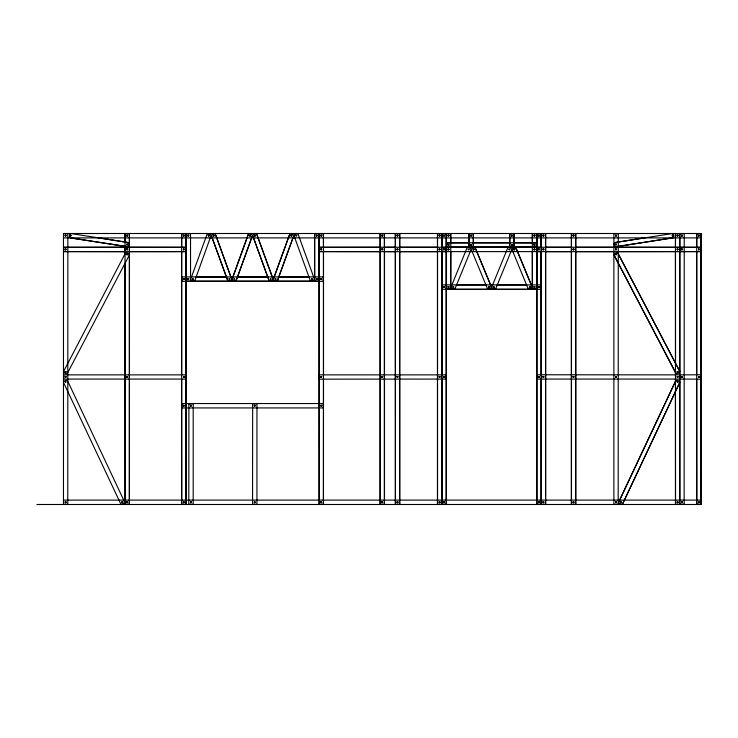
<?xml version="1.0" encoding="UTF-8"?>
<svg xmlns="http://www.w3.org/2000/svg" width="738" height="738" viewBox="0 0 738 738"><rect width="100%" height="100%" fill="white"/><g stroke="black" fill="none" stroke-linecap="round" stroke-linejoin="round"><path stroke-width="1.11" d="M127.674 246.723L70.285 237.876L127.674 246.723L128.864 245.939L129.215 243.678L128.329 242.562L99.003 237.904M128.329 242.562L70.959 233.54L69.759 234.416L69.409 236.667L70.285 237.876M679.67 371.362L679.301 372.745L677.281 373.806L675.934 373.317L614.062 255.053L614.431 253.669L616.451 252.617L617.798 253.097L679.744 371.325L617.872 253.06M194.887 280.495L210.985 235.8L210.441 234.481L208.291 233.706L207.027 234.361L190.755 279.001L191.391 280.348L193.541 281.123L194.804 280.468M232.166 279.029L248.263 234.333L249.61 233.706L251.759 234.481L252.387 235.828L236.206 280.495L234.859 281.123L232.71 280.348L232.166 279.029L248.346 234.361M236.206 280.495L252.387 235.828M273.475 279.029L289.665 234.361L290.929 233.706L293.078 234.481L293.706 235.828L277.525 280.495L276.178 281.123L274.029 280.348L273.392 279.001L289.665 234.361M491.287 286.888L490.798 288.235L488.685 289.102L487.394 288.493L471.379 249.758L471.96 248.383L474.073 247.516L475.364 248.125L491.37 286.861L475.364 248.125M532.015 286.888L531.517 288.235L529.404 289.102L528.03 288.53L512.107 249.758L512.679 248.383L514.792 247.516L516.083 248.125L532.098 286.861L516.083 248.125M451.103 286.888L466.951 248.088L468.326 247.516L470.438 248.383L471.01 249.758L455.078 288.53L453.704 289.102L451.591 288.235L451.019 286.861M491.831 286.888L507.67 248.088L509.045 247.516L511.157 248.383L511.729 249.758L495.807 288.53L494.432 289.102L492.32 288.235L491.748 286.861M211.419 235.828L212.046 234.481L214.195 233.706L215.459 234.361L231.649 279.029L231.095 280.348L228.955 281.123L227.691 280.468L211.419 235.828L227.691 280.468M272.968 279.029L272.414 280.348L270.274 281.123L269.001 280.468L252.82 235.8L253.365 234.481L255.514 233.706L256.778 234.361L273.051 279.001L256.778 234.361M314.287 279.029L313.733 280.348L311.584 281.123L310.237 280.495L294.056 235.828L294.683 234.481L296.833 233.706L298.18 234.333L314.37 279.001M675.787 380.707L618.748 501.932L619.256 503.334L621.322 504.303L622.641 503.759L679.753 382.57L679.246 381.177L677.18 380.199L675.787 380.707L618.831 501.969M622.724 503.805L679.67 382.533M63.643 371.362L125.442 253.06L126.862 252.617L128.882 253.669L129.325 255.09L67.379 373.317L66.033 373.806L64.012 372.745L63.569 371.325M614.985 242.562L614.099 243.678L614.45 245.939L615.64 246.723L673.028 237.876L673.905 236.667L673.554 234.416L672.346 233.54L614.985 242.562L644.311 237.904M613.988 255.09L675.934 373.317M215.459 234.361L231.649 279.029M252.737 235.828L269.001 280.468M615.649 246.815L673.01 237.784M63.468 233.715L67.859 233.715L67.767 504.285L63.468 504.285M129.427 233.715L125.036 233.715L125.036 504.285L129.427 504.285L129.427 233.715L129.334 504.285M395.356 233.715L399.747 233.715L399.747 504.285L395.356 504.285L395.356 233.715L395.439 504.285M446.287 233.715L446.287 504.285L437.45 504.285L437.45 233.715L450.78 233.715L450.78 289.084L446.389 289.084M473.298 233.715L473.298 246.999L473.39 233.715L468.999 233.715L468.999 246.999M514.026 233.715L514.026 246.999L514.118 233.715L509.727 233.715L509.727 246.999M684.237 504.285L675.455 504.285L675.455 233.715L684.237 233.715L684.144 504.285M701.1 233.715L696.709 233.715L696.709 504.285L701.1 504.285M63.468 237.894L701.1 237.894M125.036 241.741L125.128 233.715M450.78 242.571L450.687 233.715M532.338 242.571L532.421 233.715M446.601 242.913L468.75 242.82M536.508 242.913L514.368 242.82M125.036 246.63L125.036 253.724M181.649 246.999L181.732 233.715M323.475 246.999L323.392 233.715M441.896 246.999L441.988 233.715M446.601 247.119L536.508 247.119M541.129 246.999L541.129 233.715L541.268 504.285M675.455 246.999L675.547 233.715M696.709 246.999L696.801 233.715M446.601 247.212L536.508 247.212M63.68 247.341L124.676 247.248M185.828 247.341L129.777 247.248M319.305 247.341L379.729 247.248M446.075 247.341L442.2 247.248M446.601 247.405L536.508 247.322M537.043 247.341L540.917 247.248M679.633 247.341L618.629 247.248M680.058 247.341L700.888 247.341M63.68 251.547L124.787 251.64M185.828 251.547L129.676 251.64M319.305 251.547L379.839 251.64M446.075 251.547L442.09 251.64M537.043 251.547L541.019 251.64M679.633 251.547L618.527 251.64M680.058 251.547L700.888 251.547M446.601 251.621L536.508 251.621M181.649 251.889L181.649 374.526M323.475 251.889L323.475 374.526M441.896 251.889L441.896 374.526M541.129 251.889L541.222 374.526M675.455 251.889L675.547 363.013M696.709 251.889L696.709 374.526M450.78 251.953L450.687 289.084M532.338 251.953L532.421 289.084M125.036 263.401L125.128 504.285M190.782 277.027L191.4 277.027M196.28 277.027L226.206 277.027M231.095 277.027L232.719 277.027M237.599 277.027L267.525 277.027M272.414 277.027L274.029 277.027M278.918 277.027L308.844 277.027M313.733 277.027L314.342 277.027M186.142 281.113L318.982 281.113M442.108 284.905L541.009 284.905M536.72 289.084L532.338 289.084L532.338 233.715L545.659 233.715L545.659 504.285L536.83 504.285L536.83 233.715M442.108 289.296L541.009 289.296M675.455 372.699L675.547 374.526M63.68 374.867L185.828 374.867M319.305 374.867L446.075 374.867M679.633 374.867L537.043 374.775L537.043 379.166M680.058 374.867L700.888 374.775L700.888 379.166L680.058 379.074M63.68 379.074L185.828 379.074M446.075 379.074L319.305 379.166L319.305 374.775M537.043 379.074L679.633 379.074M181.649 379.415L181.732 504.285M323.475 379.415L323.392 504.285M441.896 379.415L441.988 504.285M541.129 379.415L541.129 504.285M675.455 379.415L675.547 381.297M696.709 379.415L696.801 504.285M675.455 391.823L675.547 504.285M188.799 403.751L193.19 403.751L193.19 504.285L188.799 504.285L188.891 403.751M252.562 403.751L256.953 403.751L256.953 504.285L252.562 504.285L252.654 403.751M63.468 500.106L701.1 500.106M185.948 504.285L185.948 233.715L186.041 504.285L181.649 504.285L181.649 233.715L190.533 233.715L190.533 281.113M618.278 504.285L613.887 504.285L613.887 233.715L618.278 233.715L618.186 504.285M36.9 504.497L701.1 504.497L701.1 233.503L63.468 233.503L63.468 504.497M293.706 235.828L277.525 280.495M701.008 233.715L701.008 504.285M680.058 374.775L680.058 379.166M679.846 233.503L679.846 504.497M679.753 233.715L679.753 504.285M679.633 374.775L679.633 379.166M613.638 251.64L576.018 251.64M613.536 247.248L576.129 247.248M575.677 233.715L575.677 504.285M571.47 233.715L571.47 504.285M571.129 251.64L545.908 251.64M571.028 247.248L546.019 247.248M545.567 233.715L545.567 504.285M541.36 233.715L541.36 504.285M536.913 233.715L536.913 504.285M536.637 233.715L536.637 289.084M536.508 251.704L536.508 242.82L446.601 242.82L446.601 251.704M535.908 289.296L447.21 289.296M532.08 284.905L531.397 284.905M526.48 284.905L497.403 284.905M509.81 233.715L509.81 246.999M509.478 242.82L473.639 242.82M492.477 284.905L490.678 284.905M485.752 284.905L456.674 284.905M469.091 233.715L469.091 246.999M451.748 284.905L451.029 284.905M446.481 233.715L446.481 289.084M446.195 233.715L446.195 504.285M446.075 374.775L446.075 379.166M441.896 233.715L441.841 504.285M441.758 233.715L441.758 504.285M437.542 233.715L437.542 504.285M437.099 247.248L400.097 247.248M437.2 251.64L399.987 251.64M399.655 233.715L399.655 504.285M395.107 251.64L384.729 251.64M394.996 247.248L384.83 247.248M384.387 233.715L384.387 504.285M380.181 233.715L380.181 504.285M319.176 233.715L319.176 504.285M318.982 233.715L319.093 504.285L323.475 504.285L323.475 233.715L314.591 233.715L314.591 281.113M318.89 233.715L318.89 281.113M314.683 233.715L314.683 281.113M186.142 233.715L186.234 281.113M185.828 374.775L185.828 379.166M63.68 374.775L63.68 379.166M192.544 278.946C193.181 281.049 194.445 277.746 192.544 278.964M208.282 235.514C208.771 237.553 209.961 234.25 208.282 235.514M233.863 278.946C234.499 281.049 235.763 277.746 233.863 278.964M249.601 235.514C250.09 237.553 251.28 234.25 249.601 235.514M275.182 278.946C275.809 281.049 277.082 277.746 275.182 278.964M290.92 235.514C291.399 237.553 292.599 234.25 290.92 235.514M452.8 286.897C453.363 289.01 454.783 285.791 452.791 286.934M468.243 249.315C468.722 251.344 470.281 248.226 468.224 249.352M493.528 286.897C494.091 289.001 495.502 285.809 493.51 286.934M508.971 249.315C509.478 251.39 510.982 248.199 508.952 249.352M620.52 502.071C620.815 504.155 622.309 500.973 620.52 502.071M677.17 381.666C677.309 383.668 679.08 380.771 677.226 381.583C677.272 383.751 679.061 380.624 677.17 381.666M70.101 235.459C70.331 237.544 71.918 234.407 70.101 235.459M126.761 244.287C126.853 246.289 128.68 243.429 126.798 244.213C126.844 246.4 128.652 243.272 126.761 244.287M65.193 371.804C65.313 373.843 67.103 370.937 65.23 371.74C65.202 373.88 67.121 370.827 65.193 371.804M126.761 254.121C126.844 256.141 128.68 253.254 126.798 254.056C126.816 256.215 128.67 253.143 126.761 254.121M124.482 501.969L124.058 503.334L121.991 504.303L120.672 503.759L63.56 382.57L64.058 381.177L66.134 380.199L67.527 380.707L124.565 501.932M65.23 235.385C65.128 237.479 67.195 234.638 65.23 235.385M65.23 249.13C65.128 251.224 67.195 248.383 65.23 249.13M65.23 376.657C65.128 378.751 67.195 375.91 65.23 376.657M65.23 381.583C65.387 383.935 67.093 380.614 65.23 381.583M126.798 235.385C126.696 237.479 128.763 234.638 126.798 235.385M126.798 249.13C126.696 251.224 128.763 248.383 126.798 249.13M65.23 501.988C65.128 504.082 67.195 501.25 65.23 501.988M126.798 376.657C126.696 378.751 128.763 375.91 126.798 376.657M183.411 235.385C183.31 237.479 185.376 234.638 183.411 235.385M183.411 249.13C183.31 251.224 185.376 248.383 183.411 249.13M187.904 235.385C187.803 237.479 189.869 234.638 187.904 235.385M183.411 278.816C183.31 280.91 185.376 278.078 183.411 278.816M187.904 278.816C187.803 280.91 189.869 278.078 187.904 278.816M126.798 501.988C126.696 504.082 128.763 501.25 126.798 501.988M183.411 376.657C183.31 378.751 185.376 375.91 183.411 376.657M183.411 405.42C183.31 407.514 185.376 404.673 183.411 405.42M190.561 405.42C190.459 407.514 192.526 404.673 190.561 405.42M183.411 501.988C183.31 504.082 185.376 501.25 183.411 501.988M190.561 501.988C190.459 504.082 192.526 501.25 190.561 501.988M254.324 405.42C254.223 407.514 256.289 404.673 254.324 405.42M316.362 235.385C316.251 237.479 318.318 234.638 316.362 235.385M320.855 235.385C320.753 237.479 322.81 234.638 320.855 235.385M320.855 249.13C320.753 251.224 322.81 248.383 320.855 249.13M316.362 278.816C316.251 280.91 318.318 278.078 316.362 278.816M320.855 278.816C320.753 280.91 322.81 278.078 320.855 278.816M254.324 501.988C254.223 504.082 256.289 501.25 254.324 501.988M320.855 376.657C320.753 378.751 322.81 375.91 320.855 376.657M320.855 405.42C320.753 407.514 322.81 404.673 320.855 405.42M381.85 235.385C381.749 237.479 383.815 234.638 381.85 235.385M381.85 249.13C381.749 251.224 383.815 248.383 381.85 249.13M397.118 235.385C397.016 237.479 399.083 234.638 397.118 235.385M397.118 249.13C397.016 251.224 399.083 248.383 397.118 249.13M320.855 501.988C320.753 504.082 322.81 501.25 320.855 501.988M381.85 376.657C381.749 378.751 383.815 375.91 381.85 376.657M439.221 235.385C439.119 237.479 441.176 234.638 439.221 235.385M397.118 376.657C397.016 378.751 399.083 375.91 397.118 376.657M443.658 235.385C443.556 237.479 445.623 234.638 443.658 235.385M439.221 249.13C439.119 251.224 441.176 248.383 439.221 249.13M443.658 249.13C443.556 251.224 445.623 248.383 443.658 249.13M448.16 235.385C448.049 237.479 450.115 234.638 448.16 235.385M448.16 244.702C448.049 246.796 450.115 243.955 448.16 244.702M448.16 249.195C448.049 251.298 450.115 248.457 448.16 249.195M443.658 286.787C443.556 288.89 445.623 286.049 443.658 286.787M448.16 286.787C448.049 288.881 450.115 286.049 448.16 286.787M381.85 501.988C381.749 504.082 383.815 501.25 381.85 501.988M470.77 235.385C470.659 237.479 472.726 234.638 470.77 235.385M470.77 244.702C470.659 246.806 472.726 243.964 470.77 244.702M397.118 501.988C397.016 504.082 399.083 501.25 397.118 501.988M439.221 376.657C439.119 378.751 441.176 375.91 439.221 376.657M443.658 376.657C443.556 378.751 445.623 375.91 443.658 376.657M511.489 235.385C511.388 237.479 513.454 234.638 511.489 235.385M511.489 244.702C511.388 246.806 513.454 243.964 511.489 244.702M439.221 501.988C439.119 504.082 441.176 501.25 439.221 501.988M443.658 501.988C443.556 504.082 445.623 501.25 443.658 501.988M534.1 235.385C533.998 237.479 536.056 234.638 534.1 235.385M534.1 244.702C533.998 246.796 536.056 243.955 534.1 244.702M534.1 249.195C533.998 251.298 536.056 248.457 534.1 249.195M538.592 235.385C538.491 237.479 540.557 234.638 538.592 235.385M538.592 249.13C538.491 251.224 540.557 248.383 538.592 249.13M543.039 235.385C542.937 237.479 544.995 234.638 543.039 235.385M543.039 249.13C542.937 251.224 544.995 248.383 543.039 249.13M534.1 286.787C533.998 288.881 536.056 286.049 534.1 286.787M538.592 286.787C538.491 288.89 540.557 286.049 538.592 286.787M573.14 235.385C573.039 237.479 575.105 234.638 573.14 235.385M573.14 249.13C573.039 251.224 575.105 248.383 573.14 249.13M538.592 376.657C538.491 378.751 540.557 375.91 538.592 376.657M543.039 376.657C542.937 378.751 544.995 375.91 543.039 376.657M615.649 235.385C615.547 237.479 617.614 234.638 615.649 235.385M615.649 244.213C615.437 246.224 617.688 243.651 615.704 244.149C615.391 246.289 617.697 243.54 615.649 244.213M573.14 376.657C573.039 378.751 575.105 375.91 573.14 376.657M615.649 249.13C615.547 251.224 617.614 248.383 615.649 249.13M615.649 254.047C615.464 256.086 617.66 253.466 615.704 253.992C615.372 256.104 617.706 253.374 615.649 254.047M538.592 501.988C538.491 504.082 540.557 501.25 538.592 501.988M543.039 501.988C542.937 504.082 544.995 501.25 543.039 501.988M573.14 501.988C573.039 504.082 575.105 501.25 573.14 501.988M615.649 376.657C615.547 378.751 617.614 375.91 615.649 376.657M677.226 235.385C677.115 237.479 679.181 234.638 677.226 235.385M681.608 235.385C681.506 237.479 683.572 234.638 681.608 235.385M677.226 249.13C677.115 251.224 679.181 248.383 677.226 249.13M681.608 249.13C681.506 251.224 683.572 248.383 681.608 249.13M698.48 235.385C698.369 237.479 700.436 234.638 698.48 235.385M615.649 501.988C615.547 504.082 617.614 501.25 615.649 501.988M698.48 249.13C698.369 251.224 700.436 248.383 698.48 249.13M677.226 371.74C677.014 373.732 679.255 371.177 677.272 371.675C676.977 373.843 679.246 371.039 677.226 371.74M677.226 376.657C677.115 378.751 679.181 375.91 677.226 376.657M681.608 376.657C681.506 378.751 683.572 375.91 681.608 376.657M698.48 376.657C698.369 378.751 700.436 375.91 698.48 376.657M677.226 501.988C677.115 504.082 679.181 501.25 677.226 501.988M681.608 501.988C681.506 504.082 683.572 501.25 681.608 501.988M698.48 501.988C698.369 504.082 700.436 501.25 698.48 501.988M672.364 235.321C671.829 237.249 674.467 235.099 672.429 235.265C671.792 237.359 674.486 234.952 672.364 235.321M121.945 501.914C121.373 503.851 124.049 501.72 122.001 501.877C121.336 503.943 124.058 501.6 121.945 501.914M473.307 249.112C472.68 251.086 475.401 248.937 473.344 249.084C472.634 251.086 475.429 248.891 473.307 249.112M488.75 286.695C488.132 288.669 490.844 286.529 488.787 286.676C488.067 288.669 490.871 286.473 488.75 286.695M514.035 249.112C513.408 251.086 516.13 248.937 514.063 249.084C513.353 251.086 516.157 248.891 514.035 249.112M529.478 286.695C528.851 288.669 531.572 286.529 529.506 286.676C528.795 288.669 531.591 286.473 529.478 286.695M213.374 235.274C212.673 237.239 215.478 235.154 213.393 235.265C212.673 237.258 215.478 235.118 213.374 235.274M254.693 235.274C253.992 237.239 256.796 235.154 254.711 235.265C253.983 237.258 256.796 235.118 254.693 235.274M229.112 278.715C228.485 280.754 231.372 278.77 229.112 278.715M296.012 235.274C295.449 237.451 298.217 235.219 296.012 235.274M270.431 278.715C269.804 280.754 272.691 278.77 270.431 278.715M311.75 278.715C311.122 280.754 314.01 278.77 311.75 278.715M65.35 235.265C64.603 237.23 67.444 235.164 65.35 235.265M70.258 235.265C69.52 237.23 72.352 235.164 70.258 235.265M65.35 249.01C64.603 250.975 67.444 248.909 65.35 249.01M126.918 235.265C126.17 237.23 129.012 235.164 126.918 235.265M126.918 249.01C126.17 250.975 129.012 248.909 126.918 249.01M65.35 376.537C64.603 378.502 67.444 376.435 65.35 376.537M183.531 235.265C182.784 237.23 185.625 235.164 183.531 235.265M188.024 235.265C187.277 237.23 190.118 235.164 188.024 235.265M183.531 249.01C182.784 250.975 185.625 248.909 183.531 249.01M208.476 235.265C207.729 237.23 210.57 235.164 208.476 235.265M183.531 278.706C182.784 280.661 185.625 278.595 183.531 278.706M188.024 278.706C187.277 280.661 190.118 278.595 188.024 278.706M126.918 376.537C126.17 378.502 129.012 376.435 126.918 376.537M249.795 235.265C249.047 237.23 251.889 235.164 249.795 235.265M65.35 501.877C64.603 503.833 67.444 501.766 65.35 501.877M183.531 376.537C182.784 378.502 185.625 376.435 183.531 376.537M291.113 235.265C290.366 237.23 293.207 235.164 291.113 235.265M183.531 405.3C182.784 407.265 185.625 405.199 183.531 405.3M190.681 405.3C189.934 407.265 192.775 405.199 190.681 405.3M316.473 235.265C315.726 237.23 318.567 235.164 316.473 235.265M126.918 501.877C126.17 503.833 129.012 501.766 126.918 501.877M320.975 235.265C320.227 237.23 323.069 235.164 320.975 235.265M320.975 249.01C320.227 250.975 323.069 248.909 320.975 249.01M316.473 278.706C315.735 280.661 318.567 278.595 316.473 278.706M320.975 278.706C320.227 280.661 323.069 278.595 320.975 278.706M183.531 501.877C182.784 503.833 185.625 501.766 183.531 501.877M254.444 405.3C253.697 407.265 256.538 405.199 254.444 405.3M381.97 235.265C381.223 237.23 384.064 235.164 381.97 235.265M190.681 501.877C189.934 503.833 192.775 501.766 190.681 501.877M381.97 249.01C381.223 250.975 384.064 248.909 381.97 249.01M397.238 235.265C396.49 237.23 399.332 235.164 397.238 235.265M397.238 249.01C396.49 250.975 399.332 248.909 397.238 249.01M320.975 376.537C320.227 378.502 323.069 376.435 320.975 376.537M439.341 235.265C438.593 237.23 441.435 235.164 439.341 235.265M443.778 235.265C443.031 237.23 445.872 235.164 443.778 235.265M320.975 405.3C320.227 407.265 323.069 405.199 320.975 405.3M254.444 501.877C253.697 503.833 256.538 501.766 254.444 501.877M448.27 235.265C447.532 237.23 450.374 235.164 448.27 235.265M439.331 249.01C438.593 250.975 441.435 248.909 439.331 249.01M443.778 249.01C443.031 250.975 445.872 248.909 443.778 249.01M448.27 244.592C447.523 246.547 450.364 244.481 448.27 244.592M448.27 249.084C447.523 251.04 450.364 248.983 448.27 249.084M470.881 235.265C470.143 237.23 472.975 235.164 470.881 235.265M470.881 244.592C470.134 246.547 472.975 244.481 470.881 244.592M443.778 286.676C443.031 288.632 445.872 286.565 443.778 286.676M381.97 376.537C381.223 378.502 384.064 376.435 381.97 376.537M448.27 286.676C447.532 288.632 450.374 286.565 448.27 286.676M397.238 376.537C396.49 378.502 399.332 376.435 397.238 376.537M511.609 235.265C510.862 237.23 513.703 235.164 511.609 235.265M320.975 501.877C320.227 503.833 323.069 501.766 320.975 501.877M511.609 244.592C510.862 246.547 513.703 244.481 511.609 244.592M534.211 235.265C533.473 237.23 536.314 235.164 534.211 235.265M538.712 235.265C537.965 237.23 540.806 235.164 538.712 235.265M534.211 244.592C533.473 246.547 536.305 244.481 534.211 244.592M439.331 376.537C438.593 378.502 441.435 376.435 439.331 376.537M543.15 235.265C542.402 237.23 545.244 235.164 543.15 235.265M534.211 249.084C533.473 251.04 536.305 248.983 534.211 249.084M443.778 376.537C443.031 378.502 445.872 376.435 443.778 376.537M538.712 249.01C537.965 250.975 540.806 248.909 538.712 249.01M543.15 249.01C542.412 250.975 545.253 248.909 543.15 249.01M534.22 286.676C533.473 288.632 536.314 286.565 534.22 286.676M573.26 235.265C572.513 237.23 575.354 235.164 573.26 235.265M381.97 501.877C381.223 503.833 384.064 501.766 381.97 501.877M538.712 286.676C537.965 288.632 540.806 286.565 538.712 286.676M573.26 249.01C572.513 250.975 575.354 248.909 573.26 249.01M397.238 501.877C396.49 503.833 399.332 501.766 397.238 501.877M615.769 235.265C615.022 237.23 617.863 235.164 615.769 235.265M615.769 249.01C615.022 250.975 617.863 248.909 615.769 249.01M439.341 501.877C438.593 503.833 441.435 501.766 439.341 501.877M443.778 501.877C443.031 503.833 445.872 501.766 443.778 501.877M538.712 376.537C537.965 378.502 540.806 376.435 538.712 376.537M543.15 376.537C542.412 378.502 545.253 376.435 543.15 376.537M573.26 376.537C572.513 378.502 575.354 376.435 573.26 376.537M677.336 235.265C676.589 237.23 679.43 235.164 677.336 235.265M681.727 235.265C680.98 237.23 683.822 235.164 681.727 235.265M677.336 249.01C676.589 250.975 679.43 248.909 677.336 249.01M681.727 249.01C680.98 250.975 683.822 248.909 681.727 249.01M698.591 235.265C697.844 237.23 700.685 235.164 698.591 235.265M698.591 249.01C697.844 250.975 700.685 248.909 698.591 249.01M615.769 376.537C615.022 378.502 617.863 376.435 615.769 376.537M538.712 501.877C537.965 503.833 540.806 501.766 538.712 501.877M543.15 501.877C542.402 503.833 545.244 501.766 543.15 501.877M573.26 501.877C572.513 503.833 575.354 501.766 573.26 501.877M677.336 376.537C676.589 378.502 679.43 376.435 677.336 376.537M681.727 376.537C680.98 378.502 683.822 376.435 681.727 376.537M698.591 376.537C697.844 378.502 700.685 376.435 698.591 376.537M615.769 501.877C615.022 503.833 617.863 501.766 615.769 501.877M620.686 501.877C619.948 503.833 622.789 501.766 620.686 501.877M677.336 501.877C676.589 503.833 679.43 501.766 677.336 501.877M681.727 501.877C680.98 503.833 683.822 501.766 681.727 501.877M698.591 501.877C697.844 503.833 700.685 501.766 698.591 501.877M384.48 233.715L380.088 233.715L380.088 504.285L384.48 504.285L384.48 233.715M575.769 233.715L571.378 233.715L571.378 504.285L575.769 504.285L575.769 233.715M185.828 247.248L63.68 247.248L63.68 251.64L185.828 251.64L185.828 247.248M446.075 247.248L319.305 247.248L319.305 251.64L446.075 251.64L446.075 247.248M679.633 247.248L537.043 247.248L537.043 251.64L679.633 251.64L679.633 247.248M700.888 247.248L680.058 247.248L680.058 251.64L700.888 251.64L700.888 247.248M323.262 276.934L181.862 276.934L181.862 281.326L323.262 281.326L323.262 276.934M323.262 403.538L181.862 403.538L181.862 407.929L323.262 407.929L323.262 403.538"/></g></svg>
